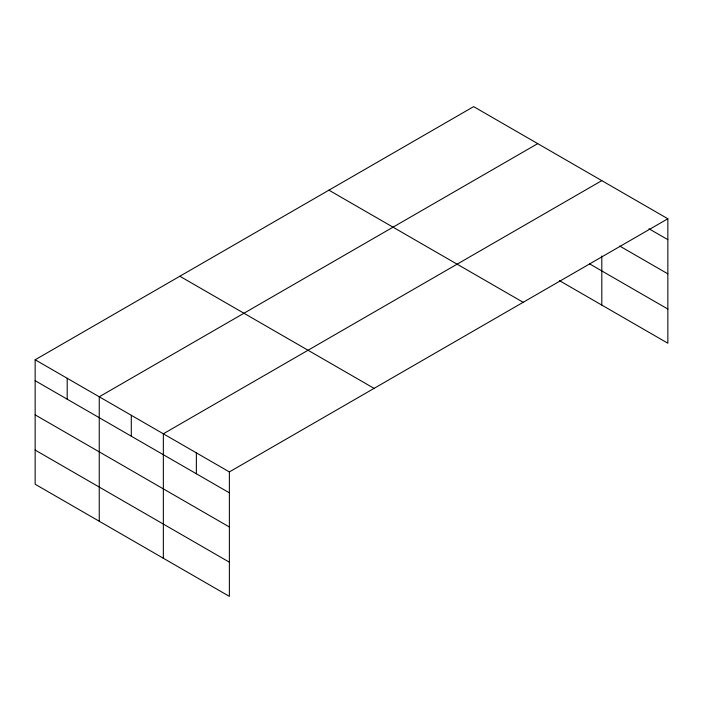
<?xml version="1.0" encoding="UTF-8"?>
<svg xmlns="http://www.w3.org/2000/svg" width="703" height="703" viewBox="0 0 703 703"><rect width="100%" height="100%" fill="white"/><g stroke="black" fill="none" stroke-linecap="round" stroke-linejoin="round"><path stroke-width="1.05" d="M667.85 218.765L473.629 106.628L35.15 359.778L35.15 484.235L229.371 596.372L229.371 471.915L667.85 218.765L667.85 343.222L559.395 280.602M537.716 143.632L99.246 396.782L99.246 521.239M601.812 180.636L163.342 433.786L163.342 558.244M648.983 228.783L667.85 239.67M619.738 246.068L667.85 273.845M589.562 263.853L667.85 309.048M328.925 190.17L523.155 302.299M179.845 276.244L374.075 388.372M35.15 359.778L229.371 471.915M35.15 380.692L229.371 492.829M35.15 414.858L229.371 526.995M35.15 450.069L229.371 562.198M601.812 255.989L601.812 305.093M196.357 452.855L196.357 473.76M131.294 415.288L131.294 436.194M67.198 378.284L67.198 399.19"/></g></svg>
